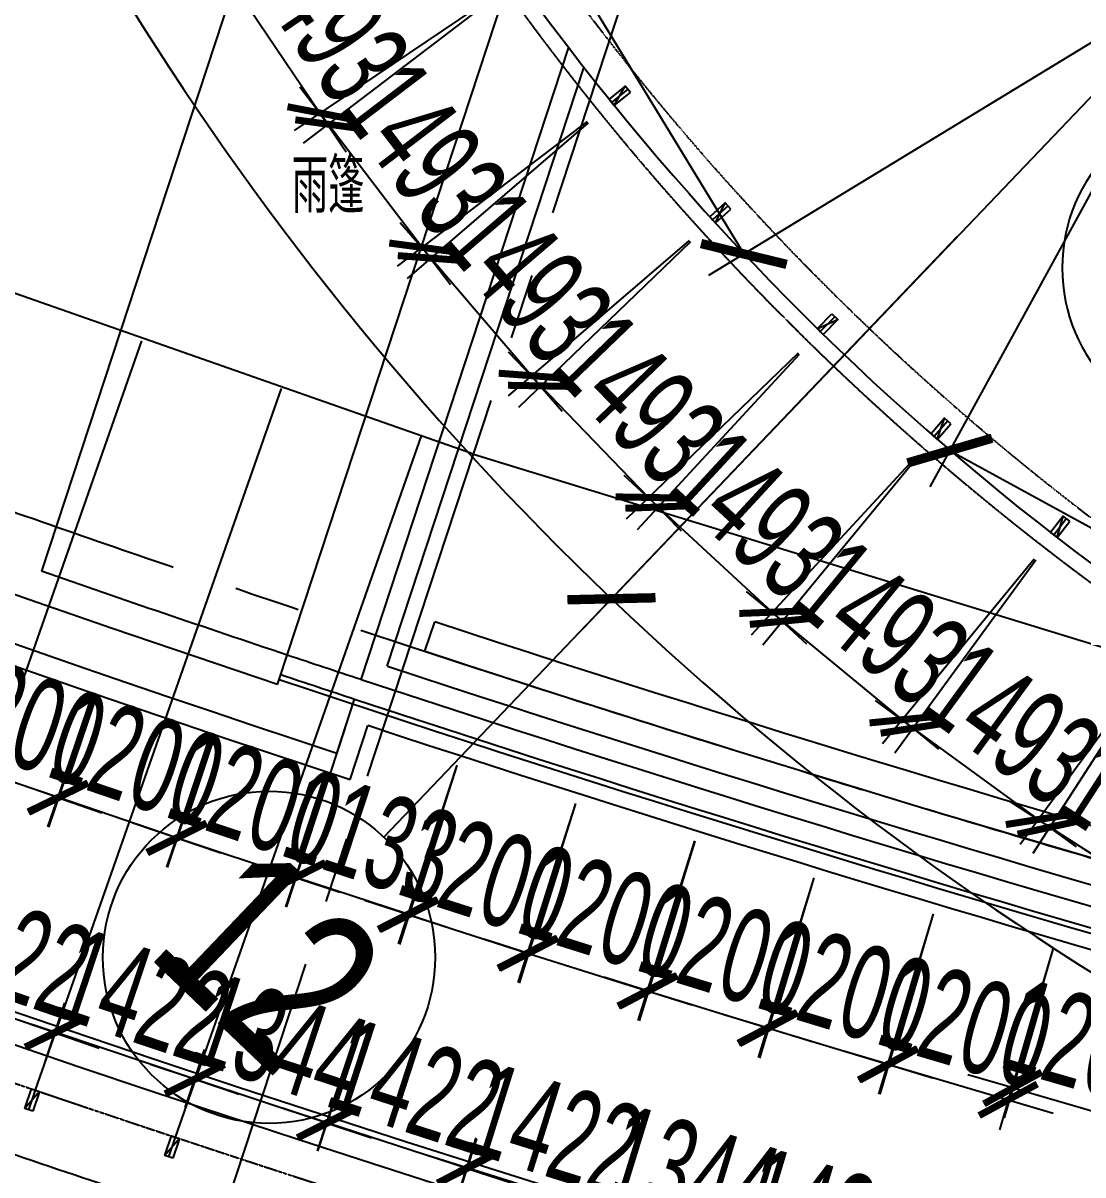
# Model space of a CAD drawing. Extents: x -668578 to 2331563, y -1202445 to 1620273.
# Drawn here: x 811690 to 821899, y 88395 to 99493 of the extents above; entities that cross this region are included whole.
import ezdxf
from ezdxf.enums import TextEntityAlignment as Align

# ---------------------------------------------------------------- set-up
doc = ezdxf.new("R2010")
doc.units = 0
for name, pattern in [('CENTER2', [28.575, 19.05, -3.175, 3.175, -3.175]), ('Continuous-STLayerSet-Col', [0]), ('DASH', [0.35, 0.25, -0.1]), ('DOT2', [0.125, 0, -0.125]), ('DOTE', [2.42, 2, -0.2, 0.02, -0.2])]:
    doc.linetypes.add(name, pattern=pattern)
doc.layers.get('0').update_dxf_attribs({"color": 8})
doc.layers.get('Defpoints').update_dxf_attribs({"color": 8})
for name, color, linetype in [('#文字', 8, 'Continuous'), ('#标注', 8, 'Continuous'), ('#轴线', 8, 'CENTER2'), ('A-AL', 8, 'Continuous'), ('A-EVTR', 8, 'Continuous'), ('A-FLOR-OTLN', 8, 'DOT2'), ('A-ROOF-DRAN', 8, 'Continuous'), ('A-WIND-FRAM', 8, 'Continuous'), ('C-AXIS', 8, 'DOTE'), ('dim', 8, 'Continuous'), ('DIM_LEAD', 8, 'Continuous'), ('外轮廓', 8, 'Continuous'), ('建-文字', 8, 'Continuous'), ('建-消防-防火分区填充', 8, 'Continuous'), ('救援窗', 8, 'Continuous')]:
    doc.layers.add(name, color=color, linetype=linetype)
doc.styles.add('JHZX', font='jrs.shx', dxfattribs={"width": 0.6, "bigfont": 'jhz.shx'})
doc.styles.add('XD2008', font='xd-hzs.shx', dxfattribs={"width": 0.7, "bigfont": 'xd-hztxt.shx'})
doc.styles.add('图纸文字', font='txt.shx', dxfattribs={"width": 0.5, "bigfont": 'HZTXT.shx'})
doc.dimstyles.new('JZBZ-300', dxfattribs={"dimscale": 300, "dimtxt": 3, "dimasz": 1.5, "dimexe": 1, "dimexo": 1, "dimgap": 0.5, "dimtad": 1, "dimdec": 0, "dimdsep": 46, "dimtxsty": 'JHZX', "dimblk1": 'ARCHTICK', "dimblk2": 'ARCHTICK', "dimsah": 1, "dimcen": 0, "dimclrd": 1, "dimclre": 1, "dimclrt": 2, "dimazin": 2, "dimtfac": 1, "dimtdec": 0, "dimtix": 1, "dimtmove": 0, "dimatfit": 3, "dimfxl": 0, "dimtolj": 1, "dimlwd": -1, "dimlwe": -1, "dimarcsym": 0})
doc.dimstyles.new('JZBZ-400', dxfattribs={"dimscale": 400, "dimtxt": 3, "dimasz": 1.5, "dimexe": 1, "dimexo": 1, "dimgap": 0.5, "dimtad": 1, "dimdec": 0, "dimdsep": 46, "dimtxsty": 'JHZX', "dimblk1": 'ARCHTICK', "dimblk2": 'ARCHTICK', "dimsah": 1, "dimcen": 0, "dimclrd": 1, "dimclre": 1, "dimclrt": 2, "dimazin": 2, "dimtfac": 1, "dimtdec": 0, "dimtix": 1, "dimtmove": 0, "dimatfit": 3, "dimfxl": 0, "dimtolj": 1, "dimlwd": -1, "dimlwe": -1, "dimarcsym": 0})

# ---------------------------------------------------------------- blocks, each defined once
blk = doc.blocks.new('_ARCHTICK')
at = {"color": 0, "linetype": 'ByBlock', "const_width": 0.15}
blk.add_lwpolyline([(-0.5, -0.5), (0.5, 0.5)], dxfattribs=at)
blk = doc.blocks.new('*D2939')
at = {"layer": '#标注', "ltscale": 300, "transparency": 16777216}
for p, q in [((-1773, -1481), (-9342, -7863)), ((165914, -92056), (164727, -101884))]:
    blk.add_line(p, q, dxfattribs=at)
blk.add_arc((197092, 166179), 269610, 220.13382, 263.11563, dxfattribs=at)
at = {"layer": 'Defpoints', "color": 0, "ltscale": 300, "transparency": 16777216}
for p in [(197092, 166179), (-1467, -1224), (40380, -53208), (165962, -91659)]:
    blk.add_point(p, dxfattribs=at)
at = {"layer": '#标注', "ltscale": 300, "transparency": 16777216, "xscale": 600, "yscale": 600, "zscale": 600}
for p, rotation in [((-9036, -7605), 130.1338192809485), ((164775, -101487), 353.1156299250187)]:
    blk.add_blockref('_ARCHTICK', p, dxfattribs=dict(at, rotation=rotation))
at = {"layer": '#标注', "ltscale": 300, "transparency": 16777216, "insert": (69342, -70334), "char_height": 1200, "attachment_point": 5, "rotation": 331.6247, "style": 'JHZX'}
blk.add_mtext('\\A1;42.98°', dxfattribs=at)
blk = doc.blocks.new('*U2924')
at = {"linetype": 'ByBlock'}
blk.add_line((0, -20), (0, 0), dxfattribs=at)
blk.add_circle((0, -24), 4, dxfattribs=at)
at = {"color": 253, "linetype": 'ByBlock', "style": 'JHZX', "width": 0.75}
blk.add_attdef('AXES', text='', height=4, dxfattribs=at).set_placement((0, -24), align=Align.MIDDLE_CENTER)
blk = doc.blocks.new('*U2976')
at = {"linetype": 'ByBlock'}
blk.add_line((20, 0), (0, 0), dxfattribs=at)
blk.add_circle((24, 0), 4, dxfattribs=at)
at = {"color": 253, "linetype": 'ByBlock', "style": 'JHZX', "width": 0.75}
blk.add_attdef('AXES', text='', height=4, dxfattribs=at).set_placement((24, 0), align=Align.MIDDLE_CENTER)
blk = doc.blocks.new('*D2950')
at = {"layer": '#标注', "ltscale": 300, "transparency": 16777216}
for p, q in [((133390, -15101), (126193, -17210)), ((139311, -24829), (134132, -30253))]:
    blk.add_line(p, q, dxfattribs=at)
blk.add_arc((154503, -8916), 29100, 196.329, 226.329, dxfattribs=at)
at = {"layer": 'Defpoints', "color": 0, "ltscale": 300, "transparency": 16777216}
for p in [(154503, -8916), (133774, -14988), (128421, -21822), (139587, -24539)]:
    blk.add_point(p, dxfattribs=at)
at = {"layer": '#标注', "ltscale": 300, "transparency": 16777216, "xscale": 600, "yscale": 600, "zscale": 600}
for p, rotation in [((126576, -17097), 106.3290280231245), ((134409, -29964), 316.3290280231343)]:
    blk.add_blockref('_ARCHTICK', p, dxfattribs=dict(at, rotation=rotation))
at = {"layer": '#标注', "ltscale": 300, "transparency": 16777216, "insert": (130329, -23630), "char_height": 1200, "attachment_point": 5, "rotation": 301.329, "style": 'JHZX'}
blk.add_mtext('\\A1;30°', dxfattribs=at)
blk = doc.blocks.new('*D2986')
at = {"layer": '#标注', "ltscale": 300, "transparency": 16777216}
for p, q in [((140017, -24239), (137476, -28887)), ((137668, -28536), (147069, -33677)), ((149418, -29380), (146877, -34027))]:
    blk.add_line(p, q, dxfattribs=at)
at = {"layer": 'Defpoints', "color": 0, "ltscale": 300, "transparency": 16777216}
for p in [(140209, -23888), (149610, -29029), (147069, -33677)]:
    blk.add_point(p, dxfattribs=at)
at = {"layer": '#标注', "ltscale": 300, "transparency": 16777216, "xscale": 600, "yscale": 600, "zscale": 600}
for p, rotation in [((137668, -28536), 151.3290179572674), ((147069, -33677), 331.3290179572674)]:
    blk.add_blockref('_ARCHTICK', p, dxfattribs=dict(at, rotation=rotation))
at = {"layer": '#标注', "ltscale": 300, "transparency": 16777216, "insert": (142752, -30404), "char_height": 1200, "attachment_point": 5, "rotation": 331.329, "style": 'JHZX'}
blk.add_mtext('\\A1;10715', dxfattribs=at)
blk = doc.blocks.new('*D2987')
at = {"layer": '#标注', "ltscale": 300, "transparency": 16777216}
for p, q in [((134296, -14943), (129771, -17698)), ((130113, -17490), (135684, -26642)), ((139867, -24096), (135343, -26850))]:
    blk.add_line(p, q, dxfattribs=at)
at = {"layer": 'Defpoints', "color": 0, "ltscale": 300, "transparency": 16777216}
for p in [(134638, -14735), (140209, -23888), (135684, -26642)]:
    blk.add_point(p, dxfattribs=at)
at = {"layer": '#标注', "ltscale": 300, "transparency": 16777216, "xscale": 600, "yscale": 600, "zscale": 600}
for p, rotation in [((130113, -17490), 121.3290179573024), ((135684, -26642), 301.3290179573024)]:
    blk.add_blockref('_ARCHTICK', p, dxfattribs=dict(at, rotation=rotation))
at = {"layer": '#标注', "ltscale": 300, "transparency": 16777216, "insert": (133582, -21650), "char_height": 1200, "attachment_point": 5, "rotation": 301.329, "style": 'JHZX'}
blk.add_mtext('\\A1;10715', dxfattribs=at)
blk = doc.blocks.new('*D2990')
at = {"layer": '#标注', "ltscale": 300, "transparency": 16777216}
for p, q in [((139311, -24829), (134132, -30253)), ((149303, -30292), (147530, -37580))]:
    blk.add_line(p, q, dxfattribs=at)
blk.add_arc((154503, -8916), 29100, 226.329, 256.329, dxfattribs=at)
at = {"layer": 'Defpoints', "color": 0, "ltscale": 300, "transparency": 16777216}
for p in [(154503, -8916), (139587, -24539), (149398, -29904), (138369, -33134)]:
    blk.add_point(p, dxfattribs=at)
at = {"layer": '#标注', "ltscale": 300, "transparency": 16777216, "xscale": 600, "yscale": 600, "zscale": 600}
for p, rotation in [((134409, -29964), 136.3290280231214), ((147625, -37191), 346.3290280231255)]:
    blk.add_blockref('_ARCHTICK', p, dxfattribs=dict(at, rotation=rotation))
at = {"layer": '#标注', "ltscale": 300, "transparency": 16777216, "insert": (140925, -33746), "char_height": 1200, "attachment_point": 5, "rotation": 331.329, "style": 'JHZX'}
blk.add_mtext('\\A1;30°', dxfattribs=at)
blk = doc.blocks.new('*D240')
at = {"layer": 'Defpoints', "color": 0, "ltscale": 300, "transparency": 16777216}
for p in [(818600, 87650), (818430, 87083), (819792, 86674)]:
    blk.add_point(p, dxfattribs=at)
at = {"layer": 'dim', "color": 1, "ltscale": 300, "transparency": 16777216}
for p, q in [((818516, 87370), (818686, 87937)), ((818600, 87650), (818169, 87779)), ((819962, 87241), (818600, 87650)), ((819878, 86962), (820048, 87529)), ((819962, 87241), (820393, 87112))]:
    blk.add_line(p, q, dxfattribs=at)
at = {"layer": 'dim', "color": 1, "ltscale": 300, "transparency": 16777216, "xscale": 450, "yscale": 450, "zscale": 450}
for p, rotation in [((818600, 87650), 343.3092495380417), ((819962, 87241), 163.3092495380417)]:
    blk.add_blockref('_ARCHTICK', p, dxfattribs=dict(at, rotation=rotation))
at = {"layer": 'dim', "color": 2, "ltscale": 300, "transparency": 16777216, "insert": (819453, 88020), "char_height": 900, "attachment_point": 5, "rotation": 343.3092, "style": 'JHZX'}
blk.add_mtext('\\A1;1422', dxfattribs=at)
blk = doc.blocks.new('*D241')
at = {"layer": 'Defpoints', "color": 0, "ltscale": 300, "transparency": 16777216}
for p in [(817318, 88042), (817145, 87478), (818430, 87084)]:
    blk.add_point(p, dxfattribs=at)
at = {"layer": 'dim', "color": 1, "ltscale": 300, "transparency": 16777216}
for p, q in [((817233, 87765), (817406, 88328)), ((817318, 88042), (816888, 88174)), ((818603, 87647), (817318, 88042)), ((818518, 87370), (818691, 87934)), ((818603, 87647), (819033, 87515))]:
    blk.add_line(p, q, dxfattribs=at)
at = {"layer": 'dim', "color": 1, "ltscale": 300, "transparency": 16777216, "xscale": 450, "yscale": 450, "zscale": 450}
for p, rotation in [((817318, 88042), 342.9358433183091), ((818603, 87647), 162.9358433183091)]:
    blk.add_blockref('_ARCHTICK', p, dxfattribs=dict(at, rotation=rotation))
at = {"layer": 'dim', "color": 2, "ltscale": 300, "transparency": 16777216, "insert": (818137, 88418), "char_height": 900, "attachment_point": 5, "rotation": 342.9358, "style": 'JHZX'}
blk.add_mtext('\\A1;1344', dxfattribs=at)
blk = doc.blocks.new('*D242')
at = {"layer": 'Defpoints', "color": 0, "ltscale": 300, "transparency": 16777216}
for p in [(815964, 88464), (815788, 87903), (817145, 87478)]:
    blk.add_point(p, dxfattribs=at)
at = {"layer": 'dim', "color": 1, "ltscale": 300, "transparency": 16777216}
for p, q in [((815878, 88189), (816054, 88751)), ((815964, 88464), (815534, 88599)), ((817321, 88039), (815964, 88464)), ((817235, 87764), (817411, 88326)), ((817321, 88039), (817750, 87905))]:
    blk.add_line(p, q, dxfattribs=at)
at = {"layer": 'dim', "color": 1, "ltscale": 300, "transparency": 16777216, "xscale": 450, "yscale": 450, "zscale": 450}
for p, rotation in [((815964, 88464), 342.6051428239621), ((817321, 88039), 162.6051428239621)]:
    blk.add_blockref('_ARCHTICK', p, dxfattribs=dict(at, rotation=rotation))
at = {"layer": 'dim', "color": 2, "ltscale": 300, "transparency": 16777216, "insert": (816822, 88824), "char_height": 900, "attachment_point": 5, "rotation": 342.6051, "style": 'JHZX'}
blk.add_mtext('\\A1;1422', dxfattribs=at)
blk = doc.blocks.new('*D243')
at = {"layer": 'Defpoints', "color": 0, "ltscale": 300, "transparency": 16777216}
for p in [(814616, 88898), (814436, 88343), (815788, 87903)]:
    blk.add_point(p, dxfattribs=at)
at = {"layer": 'dim', "color": 1, "ltscale": 300, "transparency": 16777216}
for p, q in [((814528, 88628), (814709, 89183)), ((814616, 88898), (814188, 89037)), ((815968, 88458), (814616, 88898)), ((815881, 88188), (816061, 88743)), ((815968, 88458), (816396, 88319))]:
    blk.add_line(p, q, dxfattribs=at)
at = {"layer": 'dim', "color": 1, "ltscale": 300, "transparency": 16777216, "xscale": 450, "yscale": 450, "zscale": 450}
for p, rotation in [((814616, 88898), 341.9861216223684), ((815968, 88458), 161.9861216223684)]:
    blk.add_blockref('_ARCHTICK', p, dxfattribs=dict(at, rotation=rotation))
at = {"layer": 'dim', "color": 2, "ltscale": 300, "transparency": 16777216, "insert": (815478, 89248), "char_height": 900, "attachment_point": 5, "rotation": 341.9861, "style": 'JHZX'}
blk.add_mtext('\\A1;1422', dxfattribs=at)
blk = doc.blocks.new('*D244')
at = {"layer": 'Defpoints', "color": 0, "ltscale": 300, "transparency": 16777216}
for p in [(813343, 89318), (813159, 88763), (814435, 88339)]:
    blk.add_point(p, dxfattribs=at)
at = {"layer": 'dim', "color": 1, "ltscale": 300, "transparency": 16777216}
for p, q in [((813254, 89048), (813438, 89603)), ((813343, 89318), (812916, 89460)), ((814619, 88894), (813343, 89318)), ((814529, 88624), (814713, 89179)), ((814619, 88894), (815046, 88752))]:
    blk.add_line(p, q, dxfattribs=at)
at = {"layer": 'dim', "color": 1, "ltscale": 300, "transparency": 16777216, "xscale": 450, "yscale": 450, "zscale": 450}
for p, rotation in [((813343, 89318), 341.6228990827643), ((814619, 88894), 161.6228990827643)]:
    blk.add_blockref('_ARCHTICK', p, dxfattribs=dict(at, rotation=rotation))
at = {"layer": 'dim', "color": 2, "ltscale": 300, "transparency": 16777216, "insert": (814170, 89675), "char_height": 900, "attachment_point": 5, "rotation": 341.6229, "style": 'JHZX'}
blk.add_mtext('\\A1;1344', dxfattribs=at)
blk = doc.blocks.new('*D245')
at = {"layer": 'Defpoints', "color": 0, "ltscale": 300, "transparency": 16777216}
for p in [(811996, 89769), (811809, 89211), (813158, 88759)]:
    blk.add_point(p, dxfattribs=at)
at = {"layer": 'dim', "color": 1, "ltscale": 300, "transparency": 16777216}
for p, q in [((811905, 89495), (812092, 90053)), ((811996, 89769), (811570, 89912)), ((813345, 89317), (811996, 89769)), ((813253, 89044), (813440, 89601)), ((813345, 89317), (813771, 89174))]:
    blk.add_line(p, q, dxfattribs=at)
at = {"layer": 'dim', "color": 1, "ltscale": 300, "transparency": 16777216, "xscale": 450, "yscale": 450, "zscale": 450}
for p, rotation in [((811996, 89769), 341.4741529931292), ((813345, 89317), 161.4741529931291)]:
    blk.add_blockref('_ARCHTICK', p, dxfattribs=dict(at, rotation=rotation))
at = {"layer": 'dim', "color": 2, "ltscale": 300, "transparency": 16777216, "insert": (812861, 90112), "char_height": 900, "attachment_point": 5, "rotation": 341.4742, "style": 'JHZX'}
blk.add_mtext('\\A1;1422', dxfattribs=at)
blk = doc.blocks.new('*D246')
at = {"layer": 'Defpoints', "color": 0, "ltscale": 300, "transparency": 16777216}
for p in [(810655, 90228), (810465, 89674), (811809, 89211)]:
    blk.add_point(p, dxfattribs=at)
at = {"layer": 'dim', "color": 1, "ltscale": 300, "transparency": 16777216}
for p, q in [((810562, 89957), (810753, 90511)), ((810655, 90228), (810230, 90374)), ((812000, 89765), (810655, 90228)), ((811907, 89495), (812098, 90048)), ((812000, 89765), (812425, 89618))]:
    blk.add_line(p, q, dxfattribs=at)
at = {"layer": 'dim', "color": 1, "ltscale": 300, "transparency": 16777216, "xscale": 450, "yscale": 450, "zscale": 450}
for p, rotation in [((810655, 90228), 341.0041115380545), ((812000, 89765), 161.0041115380546)]:
    blk.add_blockref('_ARCHTICK', p, dxfattribs=dict(at, rotation=rotation))
at = {"layer": 'dim', "color": 2, "ltscale": 300, "transparency": 16777216, "insert": (811523, 90563), "char_height": 900, "attachment_point": 5, "rotation": 341.0041, "style": 'JHZX'}
blk.add_mtext('\\A1;1422', dxfattribs=at)
blk = doc.blocks.new('*D402')
at = {"layer": 'Defpoints', "color": 0, "ltscale": 300, "transparency": 16777216}
for p in [(822827, 93679), (824082, 92870), (821580, 91745)]:
    blk.add_point(p, dxfattribs=at)
at = {"layer": 'dim', "color": 1, "ltscale": 300, "transparency": 16777216}
for p, q in [((822664, 93427), (821418, 91493)), ((823919, 92618), (822673, 90684)), ((821580, 91745), (821202, 91989)), ((822835, 90937), (821580, 91745)), ((822835, 90937), (823214, 90693))]:
    blk.add_line(p, q, dxfattribs=at)
at = {"layer": 'dim', "color": 1, "ltscale": 300, "transparency": 16777216, "xscale": 450, "yscale": 450, "zscale": 450}
for p, rotation in [((821580, 91745), 327.1997457089219), ((822835, 90937), 147.1997457089219)]:
    blk.add_blockref('_ARCHTICK', p, dxfattribs=dict(at, rotation=rotation))
at = {"layer": 'dim', "color": 2, "ltscale": 300, "transparency": 16777216, "insert": (822533, 91845), "char_height": 900, "attachment_point": 5, "rotation": 327.1997, "style": 'JHZX'}
blk.add_mtext('\\A1;1493', dxfattribs=at)
blk = doc.blocks.new('*D403')
at = {"layer": 'Defpoints', "color": 0, "ltscale": 300, "transparency": 16777216}
for p in [(821621, 94559), (822827, 93679), (820265, 92700)]:
    blk.add_point(p, dxfattribs=at)
at = {"layer": 'dim', "color": 1, "ltscale": 300, "transparency": 16777216}
for p, q in [((821444, 94317), (820088, 92458)), ((822650, 93437), (821294, 91578)), ((820265, 92700), (819901, 92966)), ((821471, 91820), (820265, 92700)), ((821471, 91820), (821835, 91555))]:
    blk.add_line(p, q, dxfattribs=at)
at = {"layer": 'dim', "color": 1, "ltscale": 300, "transparency": 16777216, "xscale": 450, "yscale": 450, "zscale": 450}
for p, rotation in [((820265, 92700), 323.8905510249004), ((821471, 91820), 143.8905510249004)]:
    blk.add_blockref('_ARCHTICK', p, dxfattribs=dict(at, rotation=rotation))
at = {"layer": 'dim', "color": 2, "ltscale": 300, "transparency": 16777216, "insert": (821222, 92745), "char_height": 900, "attachment_point": 5, "rotation": 323.8906, "style": 'JHZX'}
blk.add_mtext('\\A1;1493', dxfattribs=at)
blk = doc.blocks.new('*D404')
at = {"layer": 'Defpoints', "color": 0, "ltscale": 300, "transparency": 16777216}
for p in [(820468, 95507), (821621, 94559), (819007, 93730)]:
    blk.add_point(p, dxfattribs=at)
at = {"layer": 'dim', "color": 1, "ltscale": 300, "transparency": 16777216}
for p, q in [((820277, 95275), (818816, 93498)), ((821430, 94327), (819970, 92550)), ((819007, 93730), (818659, 94015)), ((820160, 92781), (819007, 93730)), ((820160, 92781), (820508, 92496))]:
    blk.add_line(p, q, dxfattribs=at)
at = {"layer": 'dim', "color": 1, "ltscale": 300, "transparency": 16777216, "xscale": 450, "yscale": 450, "zscale": 450}
for p, rotation in [((819007, 93730), 320.5813563408755), ((820160, 92781), 140.5813563408754)]:
    blk.add_blockref('_ARCHTICK', p, dxfattribs=dict(at, rotation=rotation))
at = {"layer": 'dim', "color": 2, "ltscale": 300, "transparency": 16777216, "insert": (819964, 93719), "char_height": 900, "attachment_point": 5, "rotation": 320.5814, "style": 'JHZX'}
blk.add_mtext('\\A1;1493', dxfattribs=at)
blk = doc.blocks.new('*D405')
at = {"layer": 'Defpoints', "color": 0, "ltscale": 300, "transparency": 16777216}
for p in [(819371, 96520), (820468, 95507), (817810, 94830)]:
    blk.add_point(p, dxfattribs=at)
at = {"layer": 'dim', "color": 1, "ltscale": 300, "transparency": 16777216}
for p, q in [((819167, 96299), (817606, 94609)), ((820264, 95286), (818703, 93596)), ((817810, 94830), (817479, 95135)), ((818907, 93817), (817810, 94830)), ((818907, 93817), (819237, 93511))]:
    blk.add_line(p, q, dxfattribs=at)
at = {"layer": 'dim', "color": 1, "ltscale": 300, "transparency": 16777216, "xscale": 450, "yscale": 450, "zscale": 450}
for p, rotation in [((817810, 94830), 317.2721616568517), ((818907, 93817), 137.2721616568518)]:
    blk.add_blockref('_ARCHTICK', p, dxfattribs=dict(at, rotation=rotation))
at = {"layer": 'dim', "color": 2, "ltscale": 300, "transparency": 16777216, "insert": (818765, 94764), "char_height": 900, "attachment_point": 5, "rotation": 317.2722, "style": 'JHZX'}
blk.add_mtext('\\A1;1493', dxfattribs=at)
blk = doc.blocks.new('*D406')
at = {"layer": 'Defpoints', "color": 0, "ltscale": 300, "transparency": 16777216}
for p in [(818335, 97594), (819371, 96520), (816679, 95997)]:
    blk.add_point(p, dxfattribs=at)
at = {"layer": 'dim', "color": 1, "ltscale": 300, "transparency": 16777216}
for p, q in [((818119, 97386), (816463, 95789)), ((816679, 95997), (816366, 96321)), ((819155, 96311), (817499, 94714)), ((817715, 94922), (816679, 95997)), ((817715, 94922), (818028, 94599))]:
    blk.add_line(p, q, dxfattribs=at)
at = {"layer": 'dim', "color": 1, "ltscale": 300, "transparency": 16777216, "xscale": 450, "yscale": 450, "zscale": 450}
for p, rotation in [((816679, 95997), 313.9629669728266), ((817715, 94922), 133.9629669728265)]:
    blk.add_blockref('_ARCHTICK', p, dxfattribs=dict(at, rotation=rotation))
at = {"layer": 'dim', "color": 2, "ltscale": 300, "transparency": 16777216, "insert": (817629, 95876), "char_height": 900, "attachment_point": 5, "rotation": 313.963, "style": 'JHZX'}
blk.add_mtext('\\A1;1493', dxfattribs=at)
blk = doc.blocks.new('*D407')
at = {"layer": 'Defpoints', "color": 0, "ltscale": 300, "transparency": 16777216}
for p in [(817362, 98727), (818335, 97594), (815617, 97228)]:
    blk.add_point(p, dxfattribs=at)
at = {"layer": 'dim', "color": 1, "ltscale": 300, "transparency": 16777216}
for p, q in [((817135, 98531), (815389, 97033)), ((815617, 97228), (815324, 97569)), ((818107, 97399), (816362, 95900)), ((816589, 96095), (815617, 97228)), ((816589, 96095), (816883, 95754))]:
    blk.add_line(p, q, dxfattribs=at)
at = {"layer": 'dim', "color": 1, "ltscale": 300, "transparency": 16777216, "xscale": 450, "yscale": 450, "zscale": 450}
for p, rotation in [((815617, 97228), 310.6537722888017), ((816589, 96095), 130.6537722888017)]:
    blk.add_blockref('_ARCHTICK', p, dxfattribs=dict(at, rotation=rotation))
at = {"layer": 'dim', "color": 2, "ltscale": 300, "transparency": 16777216, "insert": (816558, 97052), "char_height": 900, "attachment_point": 5, "rotation": 310.6538, "style": 'JHZX'}
blk.add_mtext('\\A1;1493', dxfattribs=at)
blk = doc.blocks.new('*D408')
at = {"layer": 'Defpoints', "color": 0, "ltscale": 300, "transparency": 16777216}
for p in [(816457, 99914), (817362, 98727), (814628, 98518)]:
    blk.add_point(p, dxfattribs=at)
at = {"layer": 'dim', "color": 1, "ltscale": 300, "transparency": 16777216}
for p, q in [((816218, 99732), (814389, 98336)), ((814628, 98518), (814355, 98876)), ((815533, 97331), (814628, 98518)), ((817124, 98545), (815295, 97149)), ((815533, 97331), (815806, 96973))]:
    blk.add_line(p, q, dxfattribs=at)
at = {"layer": 'dim', "color": 1, "ltscale": 300, "transparency": 16777216, "xscale": 450, "yscale": 450, "zscale": 450}
for p, rotation in [((814628, 98518), 307.3445776047749), ((815533, 97331), 127.3445776047749)]:
    blk.add_blockref('_ARCHTICK', p, dxfattribs=dict(at, rotation=rotation))
at = {"layer": 'dim', "color": 2, "ltscale": 300, "transparency": 16777216, "insert": (815557, 98288), "char_height": 900, "attachment_point": 5, "rotation": 307.3446, "style": 'JHZX'}
blk.add_mtext('\\A1;1493', dxfattribs=at)
blk = doc.blocks.new('*D409')
at = {"layer": 'Defpoints', "color": 0, "ltscale": 300, "transparency": 16777216}
for p in [(815621, 101151), (816457, 99913), (813715, 99863)]:
    blk.add_point(p, dxfattribs=at)
at = {"layer": 'dim', "color": 1, "ltscale": 300, "transparency": 16777216}
for p, q in [((815372, 100983), (813466, 99695)), ((813715, 99863), (813463, 100236)), ((814550, 98626), (813715, 99863)), ((816208, 99745), (814302, 98458)), ((814550, 98626), (814802, 98253))]:
    blk.add_line(p, q, dxfattribs=at)
at = {"layer": 'dim', "color": 1, "ltscale": 300, "transparency": 16777216, "xscale": 450, "yscale": 450, "zscale": 450}
for p, rotation in [((813715, 99863), 304.0353829207523), ((814550, 98626), 124.0353829207523)]:
    blk.add_blockref('_ARCHTICK', p, dxfattribs=dict(at, rotation=rotation))
at = {"layer": 'dim', "color": 2, "ltscale": 300, "transparency": 16777216, "insert": (814630, 99580), "char_height": 900, "attachment_point": 5, "rotation": 304.0354, "style": 'JHZX'}
blk.add_mtext('\\A1;1493', dxfattribs=at)
blk = doc.blocks.new('A$C6e55dde9')
at = {"layer": '救援窗'}
h = blk.add_hatch(color=256, dxfattribs=at)
edge = h.paths.add_edge_path()
edge.add_arc((-839, -143), 839, 350.4779, 360)
edge.add_arc((839, -143), 839, 180, 189.5221)
edge.add_line((12, -282), (693, 0))
edge.add_line((693, 0), (-693, 0))
edge.add_line((-693, 0), (-12, -282))
edge = h.paths.add_edge_path()
edge.add_line((-12, -282), (0, -287))
edge.add_line((0, -287), (12, -282))
edge.add_arc((839, -143), 839, 180, 189.5221, ccw=False)
edge.add_arc((-839, -143), 839, -9.5221, 0, ccw=False)
blk.add_lwpolyline([(693, 0), (-693, 0), (-693, -287), (693, -287)], close=True, dxfattribs=at)
blk.add_lwpolyline([(693, 0), (0, -287), (-693, 0)], dxfattribs=at)
blk = doc.blocks.new('A$Cf5e5299f')
at = {"layer": '#标注', "ltscale": 300}
blk.add_blockref('A$C6e55dde9', (0, 0), dxfattribs=at)
at = {"layer": '#文字', "style": '图纸文字', "width": 0.7}
blk.add_text('消防救援窗', height=1000, dxfattribs=at).set_placement((-1646, -1458))
blk = doc.blocks.new('*D1307')
at = {"layer": '#标注', "color": 1, "ltscale": 300, "transparency": 16777216}
for p, q in [((815869, 92341), (815315, 90615)), ((817012, 91974), (816457, 90248)), ((815406, 90901), (814978, 91038)), ((815406, 90901), (816549, 90533)), ((816549, 90533), (816977, 90396))]:
    blk.add_line(p, q, dxfattribs=at)
at = {"layer": 'Defpoints', "color": 0, "ltscale": 300, "transparency": 16777216}
for p in [(815961, 92627), (817103, 92259), (816549, 90533)]:
    blk.add_point(p, dxfattribs=at)
at = {"layer": '#标注', "color": 1, "ltscale": 300, "transparency": 16777216, "xscale": 450, "yscale": 450, "zscale": 450}
for p, rotation in [((815406, 90901), 342.1864278671397), ((816549, 90533), 162.1864278671397)]:
    blk.add_blockref('_ARCHTICK', p, dxfattribs=dict(at, rotation=rotation))
at = {"layer": '#标注', "color": 2, "ltscale": 300, "transparency": 16777216, "insert": (816161, 91288), "char_height": 900, "attachment_point": 5, "rotation": 342.1864, "style": 'JHZX'}
blk.add_mtext('\\A1;1200', dxfattribs=at)
blk = doc.blocks.new('*D1308')
at = {"layer": '#标注', "color": 1, "ltscale": 300, "transparency": 16777216}
for p, q in [((817013, 91973), (816469, 90244)), ((818158, 91613), (817613, 89884)), ((816559, 90530), (816130, 90666)), ((816559, 90530), (817703, 90170)), ((817703, 90170), (818133, 90035))]:
    blk.add_line(p, q, dxfattribs=at)
at = {"layer": 'Defpoints', "color": 0, "ltscale": 300, "transparency": 16777216}
for p in [(817103, 92259), (818248, 91899), (817703, 90170)]:
    blk.add_point(p, dxfattribs=at)
at = {"layer": '#标注', "color": 1, "ltscale": 300, "transparency": 16777216, "xscale": 450, "yscale": 450, "zscale": 450}
for p, rotation in [((816559, 90530), 342.5176173440929), ((817703, 90170), 162.5176173440929)]:
    blk.add_blockref('_ARCHTICK', p, dxfattribs=dict(at, rotation=rotation))
at = {"layer": '#标注', "color": 2, "ltscale": 300, "transparency": 16777216, "insert": (817311, 90922), "char_height": 900, "attachment_point": 5, "rotation": 342.5176, "style": 'JHZX'}
blk.add_mtext('\\A1;1200', dxfattribs=at)
blk = doc.blocks.new('*D1309')
at = {"layer": '#标注', "color": 1, "ltscale": 300, "transparency": 16777216}
for p, q in [((818160, 91612), (817625, 89880)), ((819306, 91258), (818772, 89526)), ((817713, 90167), (817283, 90299)), ((817713, 90167), (818860, 89813)), ((818860, 89813), (819290, 89680))]:
    blk.add_line(p, q, dxfattribs=at)
at = {"layer": 'Defpoints', "color": 0, "ltscale": 300, "transparency": 16777216}
for p in [(818248, 91899), (819395, 91545), (818860, 89813)]:
    blk.add_point(p, dxfattribs=at)
at = {"layer": '#标注', "color": 1, "ltscale": 300, "transparency": 16777216, "xscale": 450, "yscale": 450, "zscale": 450}
for p, rotation in [((817713, 90167), 342.8488068210436), ((818860, 89813), 162.8488068210437)]:
    blk.add_blockref('_ARCHTICK', p, dxfattribs=dict(at, rotation=rotation))
at = {"layer": '#标注', "color": 2, "ltscale": 300, "transparency": 16777216, "insert": (818464, 90563), "char_height": 900, "attachment_point": 5, "rotation": 342.8488, "style": 'JHZX'}
blk.add_mtext('\\A1;1200', dxfattribs=at)
blk = doc.blocks.new('*D1310')
at = {"layer": '#标注', "color": 1, "ltscale": 300, "transparency": 16777216}
for p, q in [((819308, 91258), (818783, 89521)), ((820457, 90911), (819931, 89174)), ((818870, 89808), (818439, 89938)), ((818870, 89808), (820018, 89461)), ((820018, 89461), (820449, 89331))]:
    blk.add_line(p, q, dxfattribs=at)
at = {"layer": 'Defpoints', "color": 0, "ltscale": 300, "transparency": 16777216}
for p in [(819395, 91545), (820543, 91198), (820018, 89461)]:
    blk.add_point(p, dxfattribs=at)
at = {"layer": '#标注', "color": 1, "ltscale": 300, "transparency": 16777216, "xscale": 450, "yscale": 450, "zscale": 450}
for p, rotation in [((818870, 89808), 343.1799962979991), ((820018, 89461), 163.1799962979992)]:
    blk.add_blockref('_ARCHTICK', p, dxfattribs=dict(at, rotation=rotation))
at = {"layer": '#标注', "color": 2, "ltscale": 300, "transparency": 16777216, "insert": (819618, 90209), "char_height": 900, "attachment_point": 5, "rotation": 343.18, "style": 'JHZX'}
blk.add_mtext('\\A1;1200', dxfattribs=at)
blk = doc.blocks.new('*D1311')
at = {"layer": '#标注', "color": 1, "ltscale": 300, "transparency": 16777216}
for p, q in [((820458, 90910), (819944, 89172)), ((821609, 90570), (821094, 88831)), ((820029, 89460), (819597, 89587)), ((820029, 89460), (821179, 89119)), ((821179, 89119), (821611, 88991))]:
    blk.add_line(p, q, dxfattribs=at)
at = {"layer": 'Defpoints', "color": 0, "ltscale": 300, "transparency": 16777216}
for p in [(820543, 91198), (821694, 90857), (821179, 89119)]:
    blk.add_point(p, dxfattribs=at)
at = {"layer": '#标注', "color": 1, "ltscale": 300, "transparency": 16777216, "xscale": 450, "yscale": 450, "zscale": 450}
for p, rotation in [((820029, 89460), 343.5111857749534), ((821179, 89119), 163.5111857749534)]:
    blk.add_blockref('_ARCHTICK', p, dxfattribs=dict(at, rotation=rotation))
at = {"layer": '#标注', "color": 2, "ltscale": 300, "transparency": 16777216, "insert": (820774, 89865), "char_height": 900, "attachment_point": 5, "rotation": 343.5112, "style": 'JHZX'}
blk.add_mtext('\\A1;1200', dxfattribs=at)
blk = doc.blocks.new('*D1312')
at = {"layer": '#标注', "color": 1, "ltscale": 300, "transparency": 16777216}
for p, q in [((821610, 90569), (821140, 88945)), ((822763, 90235), (822292, 88611)), ((821223, 89233), (820791, 89358)), ((821223, 89233), (822376, 88899)), ((822376, 88899), (822808, 88774))]:
    blk.add_line(p, q, dxfattribs=at)
at = {"layer": 'Defpoints', "color": 0, "ltscale": 300, "transparency": 16777216}
for p in [(821694, 90857), (822847, 90523), (822376, 88899)]:
    blk.add_point(p, dxfattribs=at)
at = {"layer": '#标注', "color": 1, "ltscale": 300, "transparency": 16777216, "xscale": 450, "yscale": 450, "zscale": 450}
for p, rotation in [((821223, 89233), 343.8423752519071), ((822376, 88899), 163.8423752519071)]:
    blk.add_blockref('_ARCHTICK', p, dxfattribs=dict(at, rotation=rotation))
at = {"layer": '#标注', "color": 2, "ltscale": 300, "transparency": 16777216, "insert": (821967, 89642), "char_height": 900, "attachment_point": 5, "rotation": 343.8424, "style": 'JHZX'}
blk.add_mtext('\\A1;1200', dxfattribs=at)
blk = doc.blocks.new('*D1343')
at = {"layer": '#标注', "color": 1, "ltscale": 300, "transparency": 16777216}
for p, q in [((814791, 92695), (814225, 90975)), ((815867, 92342), (815302, 90621)), ((814319, 91260), (813891, 91401)), ((815396, 90906), (814319, 91260)), ((815396, 90906), (815823, 90766))]:
    blk.add_line(p, q, dxfattribs=at)
at = {"layer": 'Defpoints', "color": 0, "ltscale": 300, "transparency": 16777216}
for p in [(814884, 92980), (815961, 92627), (814319, 91260)]:
    blk.add_point(p, dxfattribs=at)
at = {"layer": '#标注', "color": 1, "ltscale": 300, "transparency": 16777216, "xscale": 450, "yscale": 450, "zscale": 450}
for p, rotation in [((814319, 91260), 341.8046231605131), ((815396, 90906), 161.8046231605131)]:
    blk.add_blockref('_ARCHTICK', p, dxfattribs=dict(at, rotation=rotation))
at = {"layer": '#标注', "color": 2, "ltscale": 300, "transparency": 16777216, "insert": (815045, 91653), "char_height": 900, "attachment_point": 5, "rotation": 341.8046, "style": 'JHZX'}
blk.add_mtext('\\A1;1133', dxfattribs=at)
blk = doc.blocks.new('*D1344')
at = {"layer": '#标注', "color": 1, "ltscale": 300, "transparency": 16777216}
for p, q in [((813479, 92552), (813080, 91356)), ((814617, 92172), (814218, 90977)), ((813175, 91641), (812748, 91784)), ((814313, 91261), (813175, 91641)), ((814313, 91261), (814740, 91119))]:
    blk.add_line(p, q, dxfattribs=at)
at = {"layer": 'Defpoints', "color": 0, "ltscale": 300, "transparency": 16777216}
for p in [(813574, 92837), (814712, 92457), (813175, 91641)]:
    blk.add_point(p, dxfattribs=at)
at = {"layer": '#标注', "color": 1, "ltscale": 300, "transparency": 16777216, "xscale": 450, "yscale": 450, "zscale": 450}
for p, rotation in [((813175, 91641), 341.5431304247), ((814313, 91261), 161.5431304247)]:
    blk.add_blockref('_ARCHTICK', p, dxfattribs=dict(at, rotation=rotation))
at = {"layer": '#标注', "color": 2, "ltscale": 300, "transparency": 16777216, "insert": (813934, 92020), "char_height": 900, "attachment_point": 5, "rotation": 341.5431, "style": 'JHZX'}
blk.add_mtext('\\A1;1200', dxfattribs=at)
blk = doc.blocks.new('*D1345')
at = {"layer": '#标注', "color": 1, "ltscale": 300, "transparency": 16777216}
for p, q in [((812341, 92939), (811935, 91746)), ((813477, 92553), (813071, 91359)), ((812032, 92030), (811606, 92175)), ((813168, 91643), (812032, 92030)), ((813168, 91643), (813594, 91498))]:
    blk.add_line(p, q, dxfattribs=at)
at = {"layer": 'Defpoints', "color": 0, "ltscale": 300, "transparency": 16777216}
for p in [(812438, 93223), (813574, 92837), (812032, 92030)]:
    blk.add_point(p, dxfattribs=at)
at = {"layer": '#标注', "color": 1, "ltscale": 300, "transparency": 16777216, "xscale": 450, "yscale": 450, "zscale": 450}
for p, rotation in [((812032, 92030), 341.2128160580359), ((813168, 91643), 161.2128160580359)]:
    blk.add_blockref('_ARCHTICK', p, dxfattribs=dict(at, rotation=rotation))
at = {"layer": '#标注', "color": 2, "ltscale": 300, "transparency": 16777216, "insert": (812793, 92405), "char_height": 900, "attachment_point": 5, "rotation": 341.2128, "style": 'JHZX'}
blk.add_mtext('\\A1;1200', dxfattribs=at)
blk = doc.blocks.new('*D1346')
at = {"layer": '#标注', "color": 1, "ltscale": 300, "transparency": 16777216}
for p, q in [((811206, 93333), (810793, 92142)), ((812339, 92940), (811927, 91749)), ((810891, 92425), (810466, 92573)), ((812025, 92032), (810891, 92425)), ((812025, 92032), (812450, 91885))]:
    blk.add_line(p, q, dxfattribs=at)
at = {"layer": 'Defpoints', "color": 0, "ltscale": 300, "transparency": 16777216}
for p in [(811304, 93616), (812438, 93223), (810891, 92425)]:
    blk.add_point(p, dxfattribs=at)
at = {"layer": '#标注', "color": 1, "ltscale": 300, "transparency": 16777216, "xscale": 450, "yscale": 450, "zscale": 450}
for p, rotation in [((810891, 92425), 340.8825016913735), ((812025, 92032), 160.8825016913736)]:
    blk.add_blockref('_ARCHTICK', p, dxfattribs=dict(at, rotation=rotation))
at = {"layer": '#标注', "color": 2, "ltscale": 300, "transparency": 16777216, "insert": (811655, 92796), "char_height": 900, "attachment_point": 5, "rotation": 340.8825, "style": 'JHZX'}
blk.add_mtext('\\A1;1200', dxfattribs=at)
blk = doc.blocks.new('幕墙分隔')
for p, q in [((-40, -100), (40, 100)), ((0, 100), (0, -100))]:
    blk.add_line(p, q)
blk.add_lwpolyline([(-40, 100), (40, 100), (40, -100), (-40, -100)], close=True)
blk = doc.blocks.new('A$C47405904')
at = {"layer": 'A-AL'}
for p, q in [((-23295, -21826), (-21089, -15114)), ((-23311, -21874), (-23279, -21778))]:
    blk.add_line(p, q, dxfattribs=at)
for points in [[(-89278, 9481, -0.031021), (-108755, 27069, 0.415715), (-113080, 27106), (-145267, -4699, 0.412976), (-145302, -9004, 0.149442), (-10240, -82596, 0.358696), (-6809, -80780)], [(-23311, -21874, -0.064773), (-71512, 1542, 0.089348), (-79518, 4959), (-80049, 5081, -0.111413), (-89357, 9543)]]:
    blk.add_lwpolyline(points, format="xyb", dxfattribs=at)
at = {"layer": 'A-AL', "linetype": 'DASH'}
blk.add_lwpolyline([(16570, 20028, 3.918632), (25814, -3108, 3.918911)], format="xyb", dxfattribs=at)
at = {"layer": 'A-AL'}
for radius, start, end in [(207400, 251.50074, 251.70764), (207650, 251.50111, 262.68595), (207600, 251.50103, 251.70803)]:
    blk.add_arc((42590, 175095), radius, start, end, dxfattribs=at)
at = {"layer": 'A-EVTR', "linetype": 'Continuous-STLayerSet-Col'}
blk.add_line((-22773, -12232), (-25583, -20781), dxfattribs=at)
blk.add_arc((42590, 175095), 207400, 250.81005, 251.50074, dxfattribs=at)
at = {"layer": 'A-FLOR-OTLN'}
for centre, radius, start, end in [((42590, 175095), 212150, 224.36474, 258.37779), ((0, 0), 25500, 49.4115, 353.1347), ((42590, 175095), 262600, 224.41582, 258.41493)]:
    blk.add_arc(centre, radius, start, end, dxfattribs=at)
at = {"layer": 'A-ROOF-DRAN'}
blk.add_line((-21890, -21554), (-21796, -21269), dxfattribs=at)
for radius, start, end in [(211500, 233.70702, 263.30526), (211800, 233.70702, 259.3487), (206650, 251.84622, 263.11563), (206950, 251.84616, 263.11563)]:
    blk.add_arc((42590, 175095), radius, start, end, dxfattribs=at)
at = {"layer": 'A-WIND-FRAM'}
for p in [(-20091, -16265), (-20091, -16265), (-20091, -16265), (-19119, -17398), (-19119, -17398), (-18082, -18473), (-18082, -18473), (-16986, -19486), (-15832, -20434), (-15832, -20434)]:
    blk.add_point(p, dxfattribs=at)
at = {"layer": 'DIM_LEAD'}
for p, q in [((-21423, -19655), (-29061, -16976)), ((-26986, -25320), (-24617, -18563)), ((-25640, -25778), (-23271, -19022)), ((-24294, -26235), (-21924, -19479))]:
    blk.add_line(p, q, dxfattribs=at)
at = {"layer": '外轮廓', "color": 3}
for p, q in [((-22505, -21825), (-20503, -15734)), ((-22253, -21698), (-20355, -15925)), ((-22739, -22538), (-22568, -22015)), ((-22612, -22790), (-22440, -22268))]:
    blk.add_line(p, q, dxfattribs=at)
at = {"layer": '外轮廓', "color": 3, "linetype": 'DASH', "ltscale": 5}
blk.add_lwpolyline([(-109158, 16478), (-135454, -11643, 0.41242), (-135330, -15318, 0.140163), (-7770, -80593, 0.412914), (-4719, -78556), (3836, -36160, 0.415851), (1787, -33095, -0.057061), (-44213, -18484, 0.041227), (-47955, -17165, 0.051572), (-52855, -16406), (-54407, -16327, -0.116659), (-64974, -13255, -0.058192), (-105484, 16602, 0.414617), (-109158, 16478)], format="xyb", close=True, dxfattribs=at)
at = {"layer": '外轮廓', "color": 3}
blk.add_lwpolyline([(-22739, -22538), (-22739, -22538, -0.065678), (-71758, 1166, 0.089348), (-79617, 4520), (-80148, 4642, -0.112531), (-89717, 9256)], format="xyb", dxfattribs=at)
for radius, start, end in [(208350, 236.67752, 251.76338), (207200, 251.76315, 262.68747), (207400, 251.70794, 262.68679), (207600, 251.70803, 262.68612), (207800, 251.76327, 262.68544)]:
    blk.add_arc((42590, 175095), radius, start, end, dxfattribs=at)
at = {"layer": '建-消防-防火分区填充'}
blk.add_line((-21423, -19655), (-13686, -22030), dxfattribs=at)
at = {"layer": 'A-WIND-FRAM', "xscale": -1}
for p, rotation in [((-20014, -16203), 308.9929177565618), ((-19045, -17331), 312.3027273131181), ((-16920, -19411), 318.9223758032898), ((-15771, -20355), 322.2322110496893)]:
    blk.add_blockref('幕墙分隔', p, dxfattribs=dict(at, rotation=rotation))
at = {"layer": 'A-WIND-FRAM'}
for p, rotation in [((-18012, -18402), 315.6125368692893), ((-25674, -25878), 161.2390768866647), ((-24325, -26330), 161.6228990826674)]:
    blk.add_blockref('幕墙分隔', p, dxfattribs=dict(at, rotation=rotation))
at = {"layer": '建-文字', "style": 'XD2008', "width": 0.7}
blk.add_text('雨篷', height=525, dxfattribs=at).set_placement((-23172, -17334))
blk = doc.blocks.new('DSGDFG')
at = {"layer": '#标注', "ltscale": 300}
blk.add_arc((197092.2, 166179.2), 257800, 220.136073, 263.11563, dxfattribs=at)
at = {"layer": '#轴线', "ltscale": 200}
blk.add_line((115998, -80537.3), (137919.2, -13845.3), dxfattribs=at)
for radius in [206950, 212800, 220600, 228400, 236200, 244000, 251800, 257800]:
    blk.add_arc((197092.2, 166179.2), radius, 218.438892, 265.140584, dxfattribs=at)
at = {"layer": 'C-AXIS', "ltscale": 2}
blk.add_circle((154502.6, -8915.6), 20700, dxfattribs=at)
at = {"layer": '#标注'}
ref = blk.add_blockref('*U2976', (149678.2, -29045.6), dxfattribs=dict(at, xscale=-399.9999999999999, yscale=399.9999999999999, rotation=346.3290280223358))
ref.add_attrib('AXES', 'A', dxfattribs={"layer": '0', "color": 253, "linetype": 'ByBlock', "height": 1600, "rotation": 346.32903, "style": 'JHZX', "width": 0.75}).set_placement((140350.2, -26776.7), align=Align.MIDDLE_CENTER)
at = {"layer": '#标注', "linetype": 'ByBlock', "xscale": 400, "yscale": 400, "rotation": 316.3288078296102}
blk.add_blockref('*U2924', (137739.9, -26474.6), dxfattribs=at).add_auto_attribs({'AXES': '12'})
at = {"layer": '#标注', "ltscale": 300}
for base, center, p1, p2, picture, middle in [((40379.7, -53208.3), (197092.1, 166179.2), (-1467, -1223.5), (165961.7, -91658.5), '*D2939', (69341.6, -70334.5)), ((128421.4, -21822.1), (154502.6, -8915.6), (133773.9, -14988.5), (139587.5, -24539.2), '*D2950', (130328.9, -23630.2)), ((138368.9, -33133.6), (154502.6, -8915.6), (139587.5, -24539.2), (149397.5, -29903.6), '*D2990', (140924.9, -33745.7))]:
    dim = blk.add_angular_dim_3p(base=base, center=center, p1=p1, p2=p2, dimstyle='JZBZ-400', override={"dimclrd": 256, "dimclre": 256, "dimclrt": 256}, dxfattribs=at)
    dim.commit()
    dim.dimension.update_dxf_attribs({"geometry": picture, "text_midpoint": middle})
for p1, p2, picture, middle in [((134637.6, -14735.4), (140208.9, -23888.2), '*D2987', (133582, -21650)), ((140208.9, -23888.2), (149610.3, -29029.1), '*D2986', (142752.1, -30404.2))]:
    dim = blk.add_aligned_dim(p1=p1, p2=p2, distance=-5296.9, dimstyle='JZBZ-400', override={"dimclrd": 256, "dimclre": 256, "dimclrt": 256}, dxfattribs=at)
    dim.commit()
    dim.dimension.update_dxf_attribs({"geometry": picture, "text_midpoint": middle})
blk = doc.blocks.new('HGDTRET')
at = {"layer": 'dim', "ltscale": 300}
for centre, radius, start, end in [((837451.7, 114994.3), 25850, 53.50205, 252.09079), ((880041, 290089.1), 262600, 224.98133, 258.268049)]:
    blk.add_arc(centre, radius, start, end, dxfattribs=at)
for p1, p2, distance, picture, middle in [((816456.8, 99913.4), (815621.1, 101150.7), 2300.7, '*D409', (814629.6, 99580.1)), ((817362.3, 98726.6), (816456.6, 99913.6), 2300.7, '*D408', (815557.4, 98288.5)), ((818334.9, 97594.1), (817362.1, 98726.8), 2300.7, '*D407', (816558.2, 97052.5)), ((819371.2, 96519.6), (818334.7, 97594.3), 2300.7, '*D406', (817628.8, 95876.4)), ((820467.7, 95506.7), (819370.9, 96519.8), 2300.7, '*D405', (818765.4, 94764)), ((821621, 94558.8), (820467.5, 95506.9), 2300.7, '*D404', (819964.3, 93719.1)), ((822827, 93679.1), (821620.7, 94559), 2300.7, '*D403', (821221.6, 92745.1)), ((824081.8, 92870.5), (822826.7, 93679.3), 2300.7, '*D402', (822533, 91845.3)), ((811809.4, 89211), (810464.8, 89673.8), -585.7, '*D246', (811523, 90563.5)), ((813157.7, 88759.1), (811809.4, 89211), -588.2, '*D245', (812861.1, 90111.7)), ((814434.5, 88339.4), (813159.1, 88763.2), -584.5, '*D244', (814170.2, 89675.4)), ((815788, 87903.2), (814435.7, 88343), -583.3, '*D243', (815477.8, 89248.3)), ((817145, 87478.1), (815788, 87903.2), -588.2, '*D242', (816821.7, 88824.5)), ((818429.9, 87083.7), (817145, 87478.1), -589.5, '*D241', (818136.5, 88418)), ((819791.7, 86674.2), (818429.6, 87082.6), -592, '*D240', (819453, 88020.2))]:
    dim = blk.add_aligned_dim(p1=p1, p2=p2, distance=distance, dimstyle='JZBZ-300', dxfattribs=at)
    dim.commit()
    dim.dimension.update_dxf_attribs({"geometry": picture, "text_midpoint": middle})
blk = doc.blocks.new('HRTYTET')
at = {"layer": '#标注', "ltscale": 300}
for p1, p2, distance, picture, middle in [((812437.8, 93223.2), (811303.9, 93616.2), 1260.5, '*D1346', (811654.5, 92795.6)), ((813573.8, 92836.7), (812437.8, 93223.2), 1260.5, '*D1345', (812793.1, 92404.6)), ((814712.1, 92456.8), (813573.8, 92836.7), 1260.5, '*D1344', (813933.9, 92020.2)), ((815961, 92626.5), (814884.2, 92980.4), 1810.7, '*D1343', (815044.5, 91653.3)), ((815961, 92626.5), (817103.5, 92259.4), -1812.8, '*D1307', (816161.2, 91288.3)), ((817103.4, 92259.4), (818248, 91898.9), -1812.8, '*D1308', (817311.4, 90922.4)), ((818248, 91898.9), (819394.7, 91545), -1812.8, '*D1309', (818463.7, 90563.1)), ((819394.7, 91545), (820543.3, 91197.8), -1814.7, '*D1310', (819617.5, 90208.7)), ((820543.3, 91197.8), (821694, 90857.2), -1812.7, '*D1311', (820774.5, 89864.7)), ((821694, 90857.2), (822846.6, 90523.3), -1691.2, '*D1312', (821966.6, 89642.1))]:
    dim = blk.add_aligned_dim(p1=p1, p2=p2, distance=distance, dimstyle='JZBZ-300', override={"dimfxl": 200}, dxfattribs=at)
    dim.commit()
    dim.dimension.update_dxf_attribs({"geometry": picture, "text_midpoint": middle})

msp = doc.modelspace()

# ---------------------------------------------------------------- block references
at = {"layer": '#标注'}
for name, p in [('HGDTRET', (0, 0)), ('DSGDFG', (682948.9, 123910))]:
    msp.add_blockref(name, p, dxfattribs=at)
at = {"layer": '#标注', "ltscale": 300, "rotation": 339.5332585317685}
msp.add_blockref('A$Cf5e5299f', (810762.7, 88515.2), dxfattribs=at)
at = {"layer": 'dim', "ltscale": 300}
msp.add_blockref('A$C47405904', (837451.5, 114994.4), dxfattribs=at)
at = {"layer": 'dim'}
msp.add_blockref('HRTYTET', (0, 0), dxfattribs=at)

doc.saveas('drawing.dxf')
